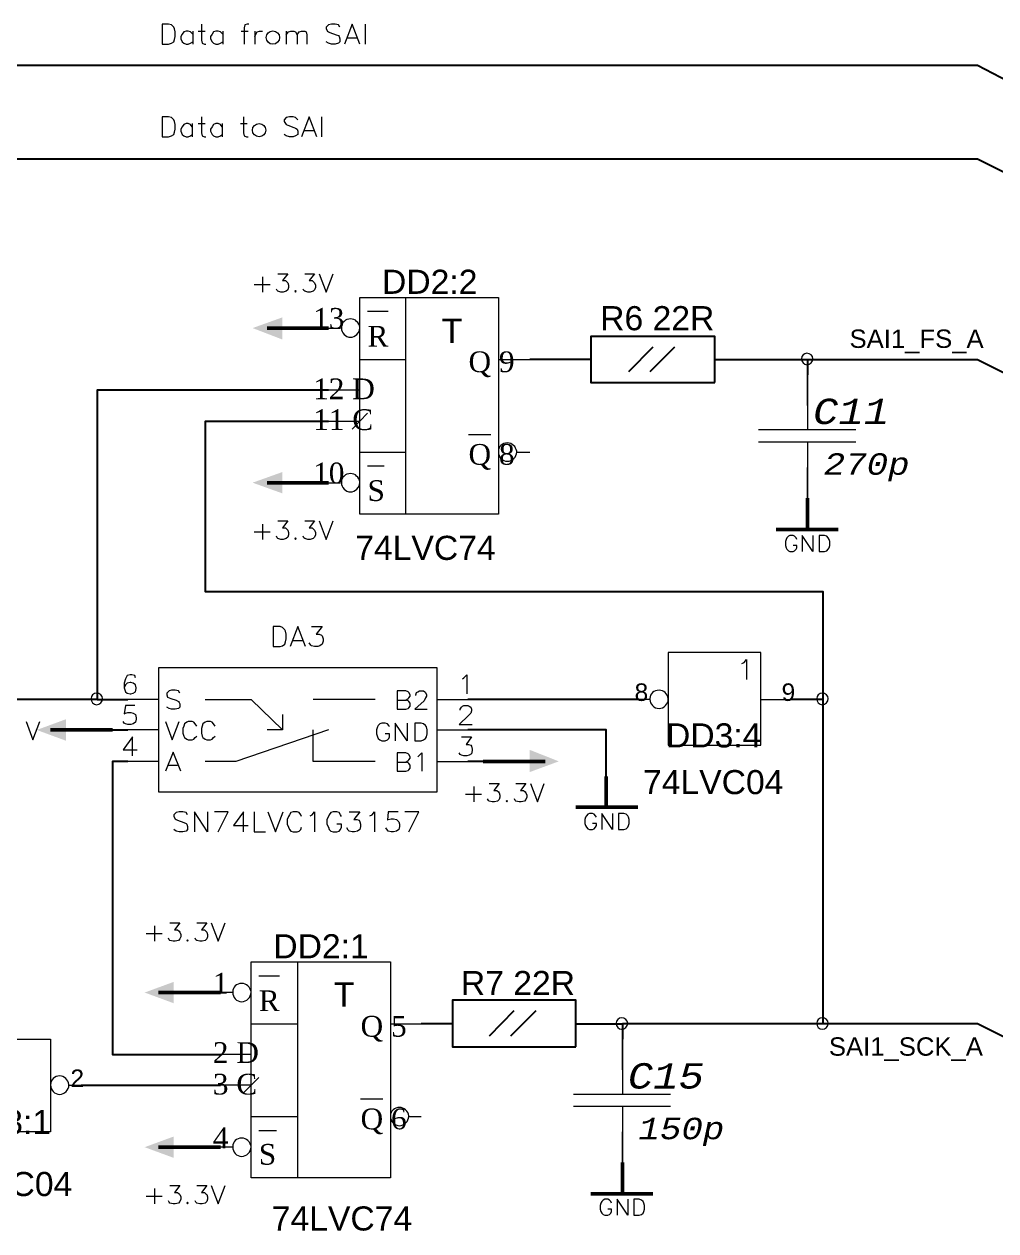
# Model space of a CAD drawing. Header units: millimetres. Extents: x -2024 to 917, y -725 to 13.
# Drawn here: x 725.2 to 778.1, y -153.4 to -87.7 of the extents above; entities that cross this region are included whole.
import ezdxf

# ---------------------------------------------------------------- set-up
doc = ezdxf.new("R2010")
doc.units = ezdxf.units.MM
for name, color, linetype in [('PDF _Геометрия', 7, 'Continuous'), ('PDF _Сплошная заливка', 7, 'Continuous'), ('PDF _Текст', 7, 'Continuous'), ('Sheet', 255, 'Continuous')]:
    doc.layers.add(name, color=color, linetype=linetype)
doc.styles.add('PDF Arial', font='arial.ttf')
doc.styles.add('PDF Courier New Italic', font='couri.ttf')
doc.styles.add('PDF Times New Roman', font='times.ttf')
doc.styles.get("Standard").update_dxf_attribs({"font": 'arial.ttf'})

msp = doc.modelspace()

# ---------------------------------------------------------------- linework, layer by layer
at = {"layer": 'PDF _Геометрия', "lineweight": 18}
for points in [[(732.725, -87.725), (732.725, -88.808), (733.058, -88.808), (733.225, -88.767), (733.35, -88.683), (733.391, -88.558), (733.433, -88.392), (733.433, -88.142), (733.391, -87.975), (733.35, -87.892), (733.225, -87.767), (733.058, -87.725)], [(732.725, -92.767), (732.725, -93.85), (733.058, -93.85), (733.225, -93.808), (733.35, -93.725), (733.391, -93.6), (733.433, -93.433), (733.433, -93.183), (733.391, -93.017), (733.35, -92.933), (733.225, -92.808), (733.058, -92.767)], [(739.975, -102.225), (739.933, -102.267), (739.975, -102.308), (740.016, -102.267)], [(751.016, -102.6), (751.016, -114.392), (743.475, -114.392), (743.475, -102.6)], [(768.475, -115.558), (768.475, -116.433), (768.766, -116.433), (768.891, -116.392), (768.975, -116.308), (769.016, -116.225), (769.058, -116.1), (769.058, -115.892), (769.016, -115.767), (768.975, -115.683), (768.891, -115.6), (768.766, -115.558)], [(739.975, -115.683), (739.933, -115.725), (739.975, -115.767), (740.016, -115.725)], [(738.766, -120.517), (738.766, -121.6), (739.141, -121.6), (739.266, -121.558), (739.391, -121.475), (739.433, -121.35), (739.475, -121.183), (739.475, -120.933), (739.433, -120.767), (739.391, -120.683), (739.266, -120.558), (739.141, -120.517)], [(760.266, -121.933), (760.266, -126.975), (765.308, -126.975), (765.308, -121.933)], [(747.683, -129.517), (747.683, -122.767), (732.516, -122.767), (732.516, -129.517)], [(745.516, -124.017), (745.516, -125.017), (745.975, -125.017), (746.1, -124.975), (746.141, -124.933), (746.225, -124.85), (746.225, -124.683), (746.141, -124.6), (746.1, -124.558), (745.975, -124.517), (746.1, -124.433), (746.141, -124.392), (746.225, -124.308), (746.225, -124.225), (746.141, -124.1), (746.1, -124.058), (745.975, -124.017)], [(746.475, -125.767), (746.475, -126.725), (746.808, -126.725), (746.933, -126.683), (747.058, -126.6), (747.1, -126.517), (747.141, -126.35), (747.141, -126.142), (747.1, -125.975), (747.058, -125.892), (746.933, -125.808), (746.808, -125.767)], [(745.516, -127.392), (745.516, -128.392), (745.975, -128.392), (746.1, -128.35), (746.141, -128.308), (746.225, -128.225), (746.225, -128.058), (746.141, -127.975), (746.1, -127.933), (745.975, -127.892), (746.1, -127.808), (746.141, -127.767), (746.225, -127.683), (746.225, -127.6), (746.141, -127.475), (746.1, -127.433), (745.975, -127.392)], [(751.475, -129.975), (751.433, -130.017), (751.475, -130.058), (751.516, -130.017)], [(757.558, -130.683), (757.558, -131.558), (757.85, -131.558), (757.975, -131.517), (758.058, -131.433), (758.1, -131.35), (758.141, -131.225), (758.141, -131.017), (758.1, -130.892), (758.058, -130.808), (757.975, -130.725), (757.85, -130.683)], [(734.1, -137.558), (734.058, -137.6), (734.1, -137.642), (734.141, -137.6)], [(745.141, -138.767), (745.141, -150.517), (737.558, -150.517), (737.558, -138.767)], [(726.641, -142.975), (726.641, -148.017), (721.6, -148.017), (721.6, -142.975)], [(758.391, -151.683), (758.391, -152.558), (758.683, -152.558), (758.808, -152.517), (758.891, -152.433), (758.933, -152.35), (758.975, -152.225), (758.975, -152.017), (758.933, -151.892), (758.891, -151.808), (758.808, -151.725), (758.683, -151.683)], [(734.1, -151.85), (734.058, -151.892), (734.1, -151.933), (734.141, -151.892)]]:
    msp.add_lwpolyline(points, close=True, dxfattribs=at)
for points in [[(734.85, -87.725), (734.85, -88.6), (734.891, -88.767), (735.016, -88.808), (735.1, -88.808)], [(737.433, -87.725), (737.35, -87.725), (737.225, -87.767), (737.183, -87.933), (737.183, -88.808)], [(742.391, -87.892), (742.308, -87.767), (742.141, -87.725), (741.933, -87.725), (741.766, -87.767), (741.641, -87.892), (741.641, -87.975), (741.725, -88.1), (741.766, -88.142), (741.85, -88.183), (742.183, -88.308), (742.308, -88.35), (742.35, -88.392), (742.391, -88.517), (742.391, -88.683), (742.308, -88.767), (742.141, -88.808), (741.933, -88.808), (741.766, -88.767), (741.641, -88.683)], [(743.475, -88.808), (743.058, -87.725), (742.641, -88.808)], [(743.766, -87.725), (743.766, -88.808)], [(734.391, -88.267), (734.266, -88.142), (734.141, -88.1), (734.016, -88.1), (733.891, -88.142), (733.808, -88.267), (733.725, -88.392), (733.725, -88.517), (733.808, -88.683), (733.891, -88.767), (734.016, -88.808), (734.141, -88.808), (734.266, -88.767), (734.391, -88.683)], [(734.391, -88.1), (734.391, -88.808)], [(734.683, -88.1), (735.058, -88.1)], [(736.016, -88.267), (735.891, -88.142), (735.766, -88.1), (735.641, -88.1), (735.516, -88.142), (735.433, -88.267), (735.35, -88.392), (735.35, -88.517), (735.433, -88.683), (735.516, -88.767), (735.641, -88.808), (735.766, -88.808), (735.891, -88.767), (736.016, -88.683)], [(736.016, -88.1), (736.016, -88.808)], [(737.016, -88.1), (737.391, -88.1)], [(737.766, -88.1), (737.766, -88.808)], [(737.766, -88.392), (737.808, -88.267), (737.891, -88.142), (738.016, -88.1), (738.183, -88.1)], [(739.475, -88.1), (739.475, -88.808)], [(739.475, -88.308), (739.6, -88.142), (739.725, -88.1), (739.891, -88.1), (739.975, -88.142), (740.058, -88.308), (740.058, -88.808)], [(740.058, -88.308), (740.183, -88.142), (740.308, -88.1), (740.475, -88.1), (740.558, -88.142), (740.6, -88.308), (740.6, -88.808)], [(742.808, -88.475), (743.308, -88.475)], [(734.35, -93.308), (734.266, -93.183), (734.141, -93.142), (734.016, -93.142), (733.891, -93.183), (733.808, -93.308), (733.725, -93.433), (733.725, -93.558), (733.808, -93.725), (733.891, -93.808), (734.016, -93.85), (734.141, -93.85), (734.266, -93.808), (734.35, -93.725)], [(734.35, -93.142), (734.35, -93.85)], [(734.683, -93.142), (735.058, -93.142)], [(734.85, -92.767), (734.85, -93.642), (734.891, -93.808), (735.016, -93.85), (735.1, -93.85)], [(735.975, -93.308), (735.891, -93.183), (735.766, -93.142), (735.641, -93.142), (735.516, -93.183), (735.433, -93.308), (735.35, -93.433), (735.35, -93.558), (735.433, -93.725), (735.516, -93.808), (735.641, -93.85), (735.766, -93.85), (735.891, -93.808), (735.975, -93.725)], [(735.975, -93.142), (735.975, -93.85)], [(736.975, -93.142), (737.35, -93.142)], [(737.141, -92.767), (737.141, -93.642), (737.183, -93.808), (737.308, -93.85), (737.391, -93.85)], [(740.1, -92.933), (739.975, -92.808), (739.85, -92.767), (739.641, -92.767), (739.475, -92.808), (739.35, -92.933), (739.35, -93.017), (739.433, -93.142), (739.475, -93.183), (739.558, -93.225), (739.891, -93.35), (739.975, -93.392), (740.058, -93.433), (740.1, -93.558), (740.1, -93.725), (739.975, -93.808), (739.85, -93.85), (739.641, -93.85), (739.475, -93.808), (739.35, -93.725)], [(741.141, -93.85), (740.725, -92.767), (740.308, -93.85)], [(741.391, -92.767), (741.391, -93.85)], [(740.475, -93.517), (740.975, -93.517)], [(738.183, -101.475), (738.183, -102.308)], [(739.016, -101.308), (739.558, -101.308), (739.266, -101.683), (739.433, -101.683), (739.516, -101.767), (739.558, -101.808), (739.6, -101.933), (739.6, -102.058), (739.558, -102.183), (739.475, -102.267), (739.308, -102.308), (739.183, -102.308), (739.016, -102.267), (738.975, -102.225), (738.933, -102.142)], [(740.475, -101.308), (741.016, -101.308), (740.725, -101.683), (740.891, -101.683), (740.975, -101.767), (741.016, -101.808), (741.058, -101.933), (741.058, -102.058), (741.016, -102.183), (740.933, -102.267), (740.766, -102.308), (740.641, -102.308), (740.475, -102.267), (740.433, -102.225), (740.391, -102.142)], [(741.266, -101.308), (741.641, -102.308), (742.016, -101.308)], [(737.725, -101.892), (738.6, -101.892)], [(745.975, -114.392), (745.975, -102.6)], [(743.475, -105.975), (745.975, -105.975)], [(743.891, -108.892), (743.058, -109.767)], [(743.475, -111.017), (745.975, -111.017)], [(738.183, -114.933), (738.183, -115.767)], [(739.016, -114.767), (739.558, -114.767), (739.266, -115.142), (739.433, -115.142), (739.516, -115.225), (739.558, -115.267), (739.6, -115.392), (739.6, -115.517), (739.558, -115.642), (739.475, -115.725), (739.308, -115.767), (739.183, -115.767), (739.016, -115.725), (738.975, -115.683), (738.933, -115.6)], [(740.475, -114.767), (741.016, -114.767), (740.725, -115.142), (740.891, -115.142), (740.975, -115.225), (741.016, -115.267), (741.058, -115.392), (741.058, -115.517), (741.016, -115.642), (740.933, -115.725), (740.766, -115.767), (740.641, -115.767), (740.475, -115.725), (740.433, -115.683), (740.391, -115.6)], [(741.266, -114.767), (741.641, -115.767), (742.016, -114.767)], [(737.725, -115.35), (738.6, -115.35)], [(767.266, -115.767), (767.225, -115.683), (767.141, -115.6), (767.058, -115.558), (766.891, -115.558), (766.808, -115.6), (766.725, -115.683), (766.683, -115.767), (766.641, -115.892), (766.641, -116.1), (766.683, -116.225), (766.725, -116.308), (766.808, -116.392), (766.891, -116.433), (767.058, -116.433), (767.141, -116.392), (767.225, -116.308), (767.266, -116.225), (767.266, -116.1), (767.058, -116.1)], [(768.141, -115.558), (768.141, -116.433), (767.558, -115.558), (767.558, -116.433)], [(740.516, -121.6), (740.1, -120.517), (739.683, -121.6)], [(740.85, -120.517), (741.433, -120.517), (741.1, -120.933), (741.266, -120.933), (741.391, -120.975), (741.433, -121.017), (741.475, -121.183), (741.475, -121.308), (741.433, -121.475), (741.308, -121.558), (741.183, -121.6), (741.016, -121.6), (740.85, -121.558), (740.808, -121.517), (740.725, -121.392)], [(739.85, -121.267), (740.35, -121.267)], [(764.266, -122.517), (764.391, -122.475), (764.516, -122.308), (764.516, -123.392)], [(731.266, -123.308), (731.225, -123.183), (731.058, -123.142), (730.975, -123.142), (730.808, -123.183), (730.725, -123.35), (730.641, -123.6), (730.641, -123.85), (730.725, -124.058), (730.808, -124.142), (730.975, -124.183), (731.016, -124.183), (731.141, -124.142), (731.266, -124.058), (731.308, -123.892), (731.308, -123.85), (731.266, -123.683), (731.141, -123.6), (731.016, -123.558), (730.975, -123.558), (730.808, -123.6), (730.725, -123.683), (730.641, -123.85)], [(749.058, -123.35), (749.141, -123.308), (749.308, -123.142), (749.308, -124.183)], [(733.683, -124.142), (733.6, -124.017), (733.433, -123.975), (733.225, -123.975), (733.1, -124.017), (732.975, -124.142), (732.975, -124.225), (733.016, -124.35), (733.1, -124.392), (733.183, -124.433), (733.475, -124.517), (733.6, -124.6), (733.641, -124.642), (733.683, -124.725), (733.683, -124.892), (733.6, -124.975), (733.433, -125.017), (733.225, -125.017), (733.1, -124.975), (732.975, -124.892)], [(746.516, -124.267), (746.516, -124.225), (746.558, -124.1), (746.641, -124.058), (746.725, -124.017), (746.933, -124.017), (747.016, -124.058), (747.058, -124.1), (747.1, -124.225), (747.1, -124.308), (747.058, -124.392), (746.975, -124.558), (746.475, -125.017), (747.141, -125.017)], [(735.058, -124.475), (737.558, -124.475), (739.266, -126.142)], [(744.308, -124.475), (740.933, -124.475)], [(745.516, -124.517), (745.975, -124.517)], [(731.225, -124.808), (730.725, -124.808), (730.641, -125.267), (730.725, -125.225), (730.85, -125.183), (731.016, -125.183), (731.141, -125.225), (731.266, -125.308), (731.308, -125.475), (731.308, -125.558), (731.266, -125.725), (731.141, -125.808), (731.016, -125.85), (730.85, -125.85), (730.725, -125.808), (730.641, -125.767), (730.6, -125.683)], [(739.266, -125.308), (739.266, -126.142), (738.433, -126.142)], [(748.933, -125.058), (748.933, -125.017), (749.016, -124.892), (749.058, -124.85), (749.141, -124.808), (749.35, -124.808), (749.433, -124.85), (749.516, -124.892), (749.558, -125.017), (749.558, -125.1), (749.516, -125.225), (749.391, -125.35), (748.891, -125.85), (749.6, -125.85)], [(725.308, -125.683), (725.683, -126.683), (726.058, -125.683)], [(732.891, -125.683), (733.266, -126.683), (733.641, -125.683)], [(734.6, -125.933), (734.516, -125.808), (734.433, -125.725), (734.35, -125.683), (734.141, -125.683), (734.058, -125.725), (733.933, -125.808), (733.891, -125.933), (733.85, -126.058), (733.85, -126.308), (733.891, -126.475), (733.933, -126.558), (734.058, -126.642), (734.141, -126.683), (734.35, -126.683), (734.433, -126.642), (734.516, -126.558), (734.6, -126.475)], [(735.6, -125.933), (735.516, -125.808), (735.433, -125.725), (735.35, -125.683), (735.141, -125.683), (735.058, -125.725), (734.933, -125.808), (734.891, -125.933), (734.85, -126.058), (734.85, -126.308), (734.891, -126.475), (734.933, -126.558), (735.058, -126.642), (735.141, -126.683), (735.35, -126.683), (735.433, -126.642), (735.516, -126.558), (735.6, -126.475)], [(745.1, -125.975), (745.058, -125.892), (744.975, -125.808), (744.85, -125.767), (744.683, -125.767), (744.558, -125.808), (744.475, -125.892), (744.433, -125.975), (744.391, -126.142), (744.391, -126.35), (744.433, -126.517), (744.475, -126.6), (744.558, -126.683), (744.683, -126.725), (744.85, -126.725), (744.975, -126.683), (745.058, -126.6), (745.1, -126.517), (745.1, -126.35), (744.85, -126.35)], [(746.058, -125.767), (746.058, -126.725), (745.391, -125.767), (745.391, -126.725)], [(731.1, -127.558), (731.1, -126.517), (730.6, -127.225), (731.35, -127.225)], [(741.766, -126.142), (736.725, -127.85), (735.058, -127.85)], [(744.308, -127.85), (740.933, -127.85), (740.933, -126.142)], [(749.016, -126.517), (749.558, -126.517), (749.266, -126.933), (749.391, -126.933), (749.516, -126.975), (749.558, -127.017), (749.6, -127.183), (749.6, -127.267), (749.558, -127.433), (749.433, -127.517), (749.308, -127.558), (749.141, -127.558), (749.016, -127.517), (748.933, -127.475), (748.891, -127.392)], [(733.725, -128.392), (733.308, -127.35), (732.891, -128.392)], [(746.641, -127.6), (746.725, -127.517), (746.85, -127.392), (746.85, -128.392)], [(733.016, -128.058), (733.558, -128.058)], [(745.516, -127.892), (745.975, -127.892)], [(749.683, -129.225), (749.683, -130.058)], [(750.516, -129.058), (751.058, -129.058), (750.766, -129.433), (750.933, -129.433), (751.016, -129.517), (751.058, -129.558), (751.1, -129.683), (751.1, -129.808), (751.058, -129.933), (750.975, -130.017), (750.808, -130.058), (750.683, -130.058), (750.516, -130.017), (750.475, -129.975), (750.433, -129.892)], [(751.975, -129.058), (752.516, -129.058), (752.225, -129.433), (752.391, -129.433), (752.475, -129.517), (752.516, -129.558), (752.558, -129.683), (752.558, -129.808), (752.516, -129.933), (752.433, -130.017), (752.266, -130.058), (752.141, -130.058), (751.975, -130.017), (751.933, -129.975), (751.891, -129.892)], [(752.766, -129.058), (753.141, -130.058), (753.516, -129.058)], [(749.225, -129.642), (750.1, -129.642)], [(734.1, -130.767), (734.016, -130.642), (733.85, -130.6), (733.641, -130.6), (733.475, -130.642), (733.35, -130.767), (733.35, -130.85), (733.433, -130.975), (733.475, -131.017), (733.558, -131.058), (733.891, -131.183), (734.016, -131.225), (734.058, -131.267), (734.1, -131.392), (734.1, -131.558), (734.016, -131.642), (733.85, -131.683), (733.641, -131.683), (733.475, -131.642), (733.35, -131.558)], [(735.183, -130.6), (735.183, -131.683), (734.475, -130.6), (734.475, -131.683)], [(735.766, -131.683), (736.308, -130.6), (735.558, -130.6)], [(737.141, -131.683), (737.141, -130.6), (736.6, -131.35), (737.391, -131.35)], [(737.725, -130.6), (737.725, -131.683), (738.35, -131.683)], [(738.475, -130.6), (738.891, -131.683), (739.308, -130.6)], [(740.308, -130.85), (740.266, -130.767), (740.183, -130.642), (740.058, -130.6), (739.85, -130.6), (739.725, -130.642), (739.641, -130.767), (739.6, -130.85), (739.516, -131.017), (739.516, -131.267), (739.6, -131.433), (739.641, -131.558), (739.725, -131.642), (739.85, -131.683), (740.058, -131.683), (740.183, -131.642), (740.266, -131.558), (740.308, -131.433)], [(740.766, -130.808), (740.891, -130.767), (741.016, -130.6), (741.016, -131.683)], [(742.475, -130.85), (742.433, -130.767), (742.35, -130.642), (742.225, -130.6), (742.016, -130.6), (741.891, -130.642), (741.808, -130.767), (741.766, -130.85), (741.683, -131.017), (741.683, -131.267), (741.766, -131.433), (741.808, -131.558), (741.891, -131.642), (742.016, -131.683), (742.225, -131.683), (742.35, -131.642), (742.433, -131.558), (742.475, -131.433), (742.475, -131.267), (742.225, -131.267)], [(742.891, -130.6), (743.475, -130.6), (743.141, -131.017), (743.308, -131.017), (743.433, -131.058), (743.475, -131.142), (743.516, -131.267), (743.516, -131.392), (743.475, -131.558), (743.35, -131.642), (743.183, -131.683), (743.058, -131.683), (742.891, -131.642), (742.85, -131.6), (742.766, -131.475)], [(744.016, -130.808), (744.141, -130.767), (744.266, -130.6), (744.266, -131.683)], [(745.558, -130.6), (745.016, -130.6), (744.975, -131.058), (745.016, -131.017), (745.183, -130.975), (745.308, -130.975), (745.475, -131.017), (745.6, -131.142), (745.641, -131.267), (745.641, -131.392), (745.6, -131.558), (745.475, -131.642), (745.308, -131.683), (745.183, -131.683), (745.016, -131.642), (744.975, -131.6), (744.891, -131.475)], [(746.141, -131.683), (746.683, -130.6), (745.933, -130.6)], [(756.35, -130.892), (756.308, -130.808), (756.225, -130.725), (756.141, -130.683), (755.975, -130.683), (755.891, -130.725), (755.808, -130.808), (755.766, -130.892), (755.725, -131.017), (755.725, -131.225), (755.766, -131.35), (755.808, -131.433), (755.891, -131.517), (755.975, -131.558), (756.141, -131.558), (756.225, -131.517), (756.308, -131.433), (756.35, -131.35), (756.35, -131.225), (756.141, -131.225)], [(757.225, -130.683), (757.225, -131.558), (756.641, -130.683), (756.641, -131.558)], [(731.85, -137.225), (732.725, -137.225)], [(732.308, -136.808), (732.308, -137.642)], [(733.141, -136.642), (733.683, -136.642), (733.391, -137.017), (733.558, -137.017), (733.641, -137.1), (733.683, -137.142), (733.725, -137.267), (733.725, -137.392), (733.683, -137.517), (733.6, -137.6), (733.433, -137.642), (733.308, -137.642), (733.141, -137.6), (733.1, -137.558), (733.058, -137.475)], [(734.6, -136.642), (735.141, -136.642), (734.85, -137.017), (735.016, -137.017), (735.1, -137.1), (735.141, -137.142), (735.183, -137.267), (735.183, -137.392), (735.141, -137.517), (735.058, -137.6), (734.891, -137.642), (734.766, -137.642), (734.6, -137.6), (734.558, -137.558), (734.516, -137.475)], [(735.391, -136.642), (735.766, -137.642), (736.141, -136.642)], [(740.1, -150.517), (740.1, -138.767)], [(737.558, -142.142), (740.1, -142.142)], [(737.975, -145.058), (737.141, -145.892)], [(737.558, -147.183), (740.1, -147.183)], [(733.141, -150.933), (733.683, -150.933), (733.391, -151.308), (733.558, -151.308), (733.641, -151.392), (733.683, -151.433), (733.725, -151.558), (733.725, -151.683), (733.683, -151.808), (733.6, -151.892), (733.433, -151.933), (733.308, -151.933), (733.141, -151.892), (733.1, -151.85), (733.058, -151.767)], [(734.6, -150.933), (735.141, -150.933), (734.85, -151.308), (735.016, -151.308), (735.1, -151.392), (735.141, -151.433), (735.183, -151.558), (735.183, -151.683), (735.141, -151.808), (735.058, -151.892), (734.891, -151.933), (734.766, -151.933), (734.6, -151.892), (734.558, -151.85), (734.516, -151.767)], [(735.391, -150.933), (735.766, -151.933), (736.141, -150.933)], [(731.85, -151.517), (732.725, -151.517)], [(732.308, -151.1), (732.308, -151.933)], [(757.183, -151.892), (757.141, -151.808), (757.058, -151.725), (756.975, -151.683), (756.808, -151.683), (756.725, -151.725), (756.641, -151.808), (756.6, -151.892), (756.558, -152.017), (756.558, -152.225), (756.6, -152.35), (756.641, -152.433), (756.725, -152.517), (756.808, -152.558), (756.975, -152.558), (757.058, -152.517), (757.141, -152.433), (757.183, -152.35), (757.183, -152.225), (756.975, -152.225)], [(758.058, -151.683), (758.058, -152.558), (757.475, -151.683), (757.475, -152.558)]]:
    msp.add_lwpolyline(points, dxfattribs=at)
at = {"layer": 'PDF _Геометрия', "lineweight": 25}
for points in [[(778.766, -90.85), (777.1, -89.975), (774.558, -89.975), (717.391, -89.975), (714.85, -89.975), (713.183, -89.142)], [(699.725, -93.35), (708.141, -93.35), (711.516, -93.35), (713.183, -94.183), (714.85, -95.058), (717.391, -95.058), (774.558, -95.058), (777.1, -95.058), (778.766, -95.892), (780.475, -96.725), (782.975, -96.725), (788.85, -96.725)], [(759.433, -105.308), (758.1, -106.642)], [(760.6, -105.308), (759.266, -106.642)], [(756.058, -105.975), (754.391, -105.975), (752.725, -105.975)], [(762.808, -105.975), (764.475, -105.975), (767.85, -105.975), (767.85, -106.808)], [(767.85, -105.975), (774.558, -105.975), (777.1, -105.975), (778.766, -106.808)], [(741.766, -107.642), (729.183, -107.642), (729.183, -124.475), (730.85, -124.475)], [(741.766, -109.35), (735.058, -109.35), (735.058, -118.6), (768.683, -118.6), (768.683, -124.475), (768.683, -142.142)], [(729.183, -124.475), (717.391, -124.475), (714.85, -124.475), (713.183, -123.642)], [(758.6, -124.475), (749.35, -124.475)], [(768.683, -124.475), (767.016, -124.475)], [(730.016, -126.142), (730.85, -126.142)], [(756.891, -128.683), (756.891, -126.142), (749.35, -126.142)], [(730.85, -127.85), (730.016, -127.85), (730.016, -143.808), (735.891, -143.808)], [(750.183, -127.85), (749.35, -127.85)], [(751.85, -141.433), (750.516, -142.808)], [(753.058, -141.433), (751.683, -142.808)], [(748.516, -142.142), (746.808, -142.142)], [(755.225, -142.142), (756.891, -142.142), (757.766, -142.142)], [(778.766, -142.975), (777.1, -142.142), (774.558, -142.142), (768.683, -142.142), (757.766, -142.142), (757.766, -142.975)], [(728.308, -145.475), (735.891, -145.475)]]:
    msp.add_lwpolyline(points, dxfattribs=at)
at = {"layer": 'PDF _Геометрия', "lineweight": 13}
for points in [[(743.891, -103.35), (745.016, -103.35)], [(767.85, -106.808), (767.85, -109.808)], [(749.391, -110.058), (750.6, -110.058)], [(770.475, -109.808), (765.183, -109.808)], [(770.475, -110.475), (765.183, -110.475)], [(767.85, -110.475), (767.85, -113.517)], [(743.891, -111.767), (744.808, -111.767)], [(737.975, -139.517), (739.1, -139.517)], [(757.766, -142.975), (757.766, -145.975)], [(743.516, -146.225), (744.725, -146.225)], [(760.391, -145.975), (755.1, -145.975)], [(760.391, -146.642), (755.1, -146.642)], [(757.766, -146.642), (757.766, -149.683)], [(737.975, -147.933), (738.933, -147.933)]]:
    msp.add_lwpolyline(points, dxfattribs=at)
at = {"layer": 'PDF _Геометрия', "lineweight": 50}
for points in [[(738.433, -104.267), (741.766, -104.267)], [(738.433, -112.683), (741.766, -112.683)], [(767.85, -115.225), (767.85, -113.517)], [(766.141, -115.225), (769.516, -115.225)], [(726.641, -126.142), (730.016, -126.142)], [(753.558, -127.85), (750.183, -127.85)], [(756.891, -130.35), (756.891, -128.683)], [(758.6, -130.35), (755.225, -130.35)], [(732.516, -140.433), (735.891, -140.433)], [(732.516, -148.85), (735.891, -148.85)], [(757.766, -151.392), (757.766, -149.683)], [(756.058, -151.392), (759.433, -151.392)]]:
    msp.add_lwpolyline(points, dxfattribs=at)
at = {"layer": 'PDF _Геометрия', "lineweight": 5}
for points in [[(740.1, -104.267), (741.766, -104.267), (742.433, -104.267)], [(751.016, -105.975), (752.725, -105.975)], [(756.058, -105.975), (754.391, -105.975)], [(762.808, -105.975), (764.475, -105.975)], [(767.85, -108.475), (767.85, -106.808)], [(743.475, -107.642), (741.766, -107.642)], [(743.475, -109.35), (741.766, -109.35)], [(752.016, -111.017), (752.725, -111.017)], [(767.85, -115.225), (767.85, -113.517), (767.85, -111.85)], [(740.1, -112.683), (741.766, -112.683), (742.433, -112.683)], [(732.516, -124.475), (730.85, -124.475)], [(747.683, -124.475), (749.35, -124.475)], [(759.266, -124.475), (758.6, -124.475)], [(765.308, -124.475), (767.016, -124.475)], [(728.308, -126.142), (730.016, -126.142)], [(732.516, -126.142), (730.85, -126.142)], [(747.683, -126.142), (749.35, -126.142)], [(732.516, -127.85), (730.85, -127.85)], [(747.683, -127.85), (749.35, -127.85)], [(751.85, -127.85), (750.183, -127.85)], [(756.891, -130.35), (756.891, -128.683)], [(736.558, -140.433), (735.891, -140.433), (734.225, -140.433)], [(745.141, -142.142), (746.808, -142.142), (748.516, -142.142)], [(755.225, -142.142), (756.891, -142.142)], [(757.766, -144.642), (757.766, -142.975)], [(737.558, -143.808), (735.891, -143.808)], [(727.641, -145.475), (728.308, -145.475)], [(737.558, -145.475), (735.891, -145.475)], [(746.141, -147.183), (746.808, -147.183)], [(757.766, -151.392), (757.766, -149.683), (757.766, -148.017)], [(736.558, -148.85), (735.891, -148.85), (734.225, -148.85)]]:
    msp.add_lwpolyline(points, dxfattribs=at)
at = {"layer": 'PDF _Геометрия', "lineweight": 25}
for points in [[(762.808, -107.225), (762.808, -104.725), (756.058, -104.725), (756.058, -107.225)], [(755.225, -143.392), (755.225, -140.85), (748.516, -140.85), (748.516, -143.392)]]:
    msp.add_lwpolyline(points, close=True, dxfattribs=at)
at = {"layer": 'PDF _Геометрия', "lineweight": 18}
for centre in [(738.744, -88.456), (737.994, -93.498)]:
    msp.add_circle(centre, 0.362, dxfattribs=at)
at = {"layer": 'PDF _Геометрия', "lineweight": 5}
for points in [[(742.975, -103.767), (742.683, -103.767), (742.475, -103.975), (742.475, -104.225)], [(743.475, -104.225), (743.433, -103.975), (743.225, -103.767), (742.975, -103.767)], [(742.475, -104.225), (742.475, -104.225), (742.475, -104.225), (742.475, -104.267)], [(742.475, -104.267), (742.475, -104.517), (742.683, -104.767), (742.975, -104.767)], [(742.975, -104.767), (743.225, -104.767), (743.475, -104.517), (743.475, -104.267)], [(743.475, -104.267), (743.475, -104.225), (743.475, -104.225), (743.475, -104.225)], [(767.808, -105.642), (767.641, -105.642), (767.516, -105.767), (767.516, -105.933)], [(768.141, -105.933), (768.141, -105.767), (767.975, -105.642), (767.808, -105.642)], [(767.516, -105.933), (767.516, -106.1), (767.641, -106.267), (767.808, -106.267)], [(767.808, -106.267), (767.975, -106.267), (768.141, -106.1), (768.141, -105.933)], [(751.516, -110.517), (751.225, -110.517), (751.016, -110.725), (751.016, -110.975)], [(751.016, -110.975), (751.016, -110.975), (751.016, -110.975), (751.016, -111.017)], [(752.016, -110.975), (751.975, -110.725), (751.766, -110.517), (751.516, -110.517)], [(752.016, -111.017), (752.016, -110.975), (752.016, -110.975), (752.016, -110.975)], [(751.016, -111.017), (751.016, -111.267), (751.225, -111.517), (751.516, -111.517)], [(751.516, -111.517), (751.766, -111.517), (752.016, -111.267), (752.016, -111.017)], [(742.975, -112.183), (742.683, -112.183), (742.475, -112.392), (742.475, -112.642)], [(743.475, -112.642), (743.433, -112.392), (743.225, -112.183), (742.975, -112.183)], [(742.475, -112.642), (742.475, -112.642), (742.475, -112.642), (742.475, -112.683)], [(742.475, -112.683), (742.475, -112.933), (742.683, -113.183), (742.975, -113.183)], [(742.975, -113.183), (743.225, -113.183), (743.475, -112.933), (743.475, -112.683)], [(743.475, -112.683), (743.475, -112.642), (743.475, -112.642), (743.475, -112.642)], [(759.766, -123.975), (759.475, -123.975), (759.266, -124.183), (759.266, -124.433)], [(760.266, -124.433), (760.225, -124.183), (760.016, -123.975), (759.766, -123.975)], [(729.141, -124.142), (728.975, -124.142), (728.85, -124.267), (728.85, -124.433)], [(728.85, -124.433), (728.85, -124.6), (728.975, -124.767), (729.141, -124.767)], [(729.475, -124.433), (729.475, -124.267), (729.308, -124.142), (729.141, -124.142)], [(729.141, -124.767), (729.308, -124.767), (729.475, -124.6), (729.475, -124.433)], [(759.266, -124.433), (759.266, -124.433), (759.266, -124.433), (759.266, -124.475)], [(759.266, -124.475), (759.266, -124.725), (759.475, -124.975), (759.766, -124.975)], [(759.766, -124.975), (760.016, -124.975), (760.266, -124.725), (760.266, -124.475)], [(760.266, -124.475), (760.266, -124.433), (760.266, -124.433), (760.266, -124.433)], [(768.641, -124.142), (768.475, -124.142), (768.35, -124.267), (768.35, -124.433)], [(768.35, -124.433), (768.35, -124.6), (768.475, -124.767), (768.641, -124.767)], [(768.975, -124.433), (768.975, -124.267), (768.808, -124.142), (768.641, -124.142)], [(768.641, -124.767), (768.808, -124.767), (768.975, -124.6), (768.975, -124.433)], [(737.058, -139.933), (736.766, -139.933), (736.558, -140.142), (736.558, -140.392)], [(736.558, -140.392), (736.558, -140.392), (736.558, -140.392), (736.558, -140.433)], [(736.558, -140.433), (736.558, -140.683), (736.766, -140.933), (737.058, -140.933)], [(737.558, -140.392), (737.516, -140.142), (737.308, -139.933), (737.058, -139.933)], [(737.058, -140.933), (737.308, -140.933), (737.558, -140.683), (737.558, -140.433)], [(737.558, -140.433), (737.558, -140.392), (737.558, -140.392), (737.558, -140.392)], [(757.725, -141.808), (757.558, -141.808), (757.433, -141.933), (757.433, -142.1)], [(758.058, -142.1), (758.058, -141.933), (757.891, -141.808), (757.725, -141.808)], [(768.641, -141.808), (768.475, -141.808), (768.35, -141.933), (768.35, -142.1)], [(768.975, -142.1), (768.975, -141.933), (768.808, -141.808), (768.641, -141.808)], [(757.433, -142.1), (757.433, -142.267), (757.558, -142.433), (757.725, -142.433)], [(757.725, -142.433), (757.891, -142.433), (758.058, -142.267), (758.058, -142.1)], [(768.35, -142.1), (768.35, -142.267), (768.475, -142.433), (768.641, -142.433)], [(768.641, -142.433), (768.808, -142.433), (768.975, -142.267), (768.975, -142.1)], [(727.141, -144.975), (726.85, -144.975), (726.641, -145.183), (726.641, -145.433)], [(727.641, -145.433), (727.6, -145.183), (727.391, -144.975), (727.141, -144.975)], [(726.641, -145.433), (726.641, -145.433), (726.641, -145.433), (726.641, -145.475)], [(726.641, -145.475), (726.641, -145.725), (726.85, -145.975), (727.141, -145.975)], [(727.141, -145.975), (727.391, -145.975), (727.641, -145.725), (727.641, -145.475)], [(727.641, -145.475), (727.641, -145.433), (727.641, -145.433), (727.641, -145.433)], [(745.641, -146.683), (745.35, -146.683), (745.141, -146.892), (745.141, -147.142)], [(746.141, -147.142), (746.1, -146.892), (745.891, -146.683), (745.641, -146.683)], [(745.141, -147.142), (745.141, -147.142), (745.141, -147.142), (745.141, -147.183)], [(745.141, -147.183), (745.141, -147.433), (745.35, -147.683), (745.641, -147.683)], [(745.641, -147.683), (745.891, -147.683), (746.141, -147.433), (746.141, -147.183)], [(746.141, -147.183), (746.141, -147.142), (746.141, -147.142), (746.141, -147.142)], [(737.058, -148.35), (736.766, -148.35), (736.558, -148.558), (736.558, -148.808)], [(737.558, -148.808), (737.516, -148.558), (737.308, -148.35), (737.058, -148.35)], [(736.558, -148.808), (736.558, -148.808), (736.558, -148.808), (736.558, -148.85)], [(736.558, -148.85), (736.558, -149.1), (736.766, -149.35), (737.058, -149.35)], [(737.058, -149.35), (737.308, -149.35), (737.558, -149.1), (737.558, -148.85)], [(737.558, -148.85), (737.558, -148.808), (737.558, -148.808), (737.558, -148.808)]]:
    msp.add_open_spline(points, degree=3, dxfattribs=at)
at = {"layer": 'PDF _Сплошная заливка', "lineweight": 5, "transparency": 33554559}
for points in [[(739.266, -104.892), (739.266, -103.683), (737.641, -104.267)], [(739.266, -113.267), (739.266, -112.1), (737.641, -112.683)], [(727.475, -126.725), (727.475, -125.558), (725.891, -126.142)], [(754.308, -127.85), (752.725, -127.225), (752.725, -128.433)], [(733.35, -141.017), (733.35, -139.85), (731.766, -140.433)], [(733.35, -149.433), (733.35, -148.267), (731.766, -148.85)]]:
    msp.add_solid(points, dxfattribs=at)

# ---------------------------------------------------------------- texts
at = {"layer": 'PDF _Текст', "attachment_point": 7}
for s, insert, char_height, style in [('DD2:2', (744.683, -102.404), 1.3123, 'PDF Arial'), ('R6 22R', (756.558, -104.404), 1.3123, 'PDF Arial'), ('13', (740.933, -104.32), 1.1287, 'PDF Times New Roman'), ('T', (747.933, -105.071), 1.312, 'PDF Arial'), ('R', (743.891, -105.278), 1.129, 'PDF Times New Roman'), ('Q 9', (749.391, -106.945), 1.1287, 'PDF Times New Roman'), ('12 D', (740.933, -108.142), 1.1287, 'PDF Times New Roman'), ('C11', (768.141, -109.512), 1.3806, 'PDF Courier New Italic'), ('11 C', (740.933, -109.833), 1.1287, 'PDF Times New Roman'), ('Q 8', (749.391, -111.987), 1.1287, 'PDF Times New Roman'), ('10', (740.933, -112.737), 1.1287, 'PDF Times New Roman'), ('270p', (768.725, -112.618), 1.1664, 'PDF Courier New Italic'), ('S', (743.891, -113.695), 1.129, 'PDF Times New Roman'), ('74LVC74', (743.225, -116.904), 1.3123, 'PDF Arial'), ('8', (758.433, -124.575), 0.954, 'PDF Arial'), ('9', (766.433, -124.575), 0.954, 'PDF Arial'), ('DD3:4', (760.141, -127.112), 1.3123, 'PDF Arial'), ('74LVC04', (758.891, -129.654), 1.3123, 'PDF Arial'), ('DD2:1', (738.766, -138.571), 1.3123, 'PDF Arial'), ('R7 22R', (748.975, -140.571), 1.3123, 'PDF Arial'), ('1', (735.475, -140.487), 1.129, 'PDF Times New Roman'), ('T', (742.058, -141.196), 1.312, 'PDF Arial'), ('R', (737.975, -141.445), 1.129, 'PDF Times New Roman'), ('Q 5', (743.516, -143.112), 1.1287, 'PDF Times New Roman'), ('2 D', (735.475, -144.267), 1.1287, 'PDF Times New Roman'), ('C15', (758.058, -145.679), 1.3806, 'PDF Courier New Italic'), ('2', (727.725, -145.575), 0.954, 'PDF Arial'), ('3 C', (735.475, -146), 1.1287, 'PDF Times New Roman'), ('DD3:1', (721.475, -148.154), 1.3123, 'PDF Arial'), ('Q 6', (743.516, -148.153), 1.1287, 'PDF Times New Roman'), ('4', (735.475, -148.903), 1.129, 'PDF Times New Roman'), ('150p', (758.641, -148.784), 1.1664, 'PDF Courier New Italic'), ('S', (737.975, -149.82), 1.129, 'PDF Times New Roman'), ('74LVC04', (720.183, -151.529), 1.3123, 'PDF Arial'), ('74LVC74', (738.683, -153.404), 1.3123, 'PDF Arial')]:
    msp.add_mtext(s, dxfattribs=dict(at, insert=insert, char_height=char_height, style=style))
at = {"layer": 'Sheet', "color": 3}
for s, p in [('SAI1_FS_A', (770.131, -105.347)), ('SAI1_SCK_A', (769.007, -143.871))]:
    msp.add_text(s, height=1, dxfattribs=at).set_placement(p)

doc.saveas('drawing.dxf')
